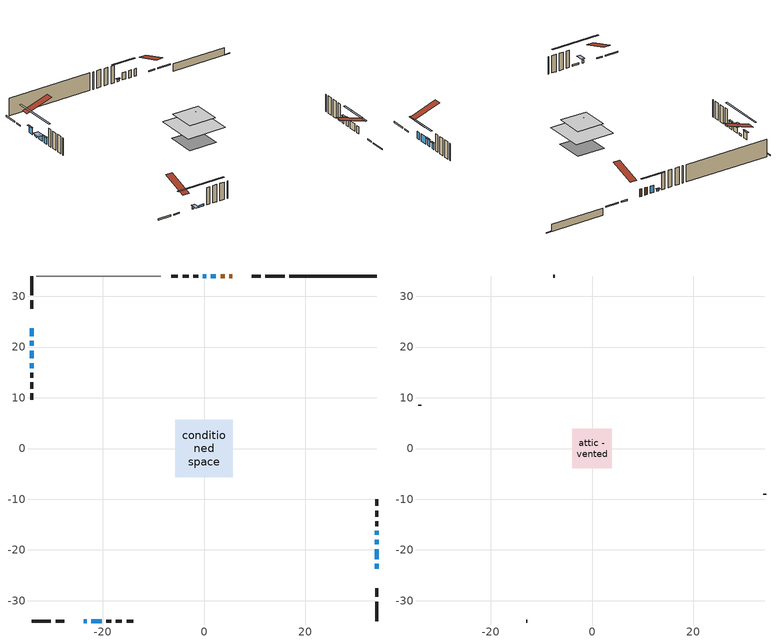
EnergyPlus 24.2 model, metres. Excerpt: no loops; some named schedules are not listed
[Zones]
conditioned space
 floor adiabatic (AdiabaticFloorConstruction): -5.67,-5.67 -5.67,5.67 5.67,5.67 5.67,-5.67 z2.92
 floor foundation (Slab1 construction): -4.01,-4.01 -4.01,4.01 4.01,4.01 4.01,-4.01 z-1.55
 wall outside (RimJoist1 construction): 15.91,34 12.07,34 / -34,-34 -30.17,-34 / -34,34 -34,30.17 / 34,-34 34,-30.17 z0.48:0.78
 wall outside (RimJoist2 construction): 11.14,34 9.43,34 / -29.24,-34 -27.53,-34 / -34,29.24 -34,27.53 / 34,-29.24 34,-27.53 z0.48:0.78
 wall outside (AdiabaticWallConstruction 1): 5.6,34 5.03,34 / 4.1,34 3.27,34 z0.48:2.51
 wall outside (AdiabaticWallConstruction): -23.69,-34 -23.13,-34 z0.48:1.4; -34,23.69 -34,22.17 / -34,16.84 -34,15.83 z0.48:2.36; -22.21,-34 -20.18,-34 / -34,21.24 -34,20.22 / 0.45,34 -0.22,34 z0.48:0.99; 34,-23.69 34,-22.73 / 34,-18.91 34,-17.94 z0.48:2.46; 2.34,34 1.37,34 / 34,-21.8 34,-19.84 z0.48:2.51; -34,19.3 -34,17.77 z0.48:1.95; 34,-17.02 34,-16.25 z0.48:2.26
 wall outside (Wall1 construction): -1.15,34 -2.09,34 / -19.25,-34 -18.31,-34 / -34,14.9 -34,13.96 / 34,-15.33 34,-14.38 z0.48:5.36
 wall outside (Wall2 construction): -3.02,34 -4.22,34 / -17.38,-34 -16.18,-34 / -34,13.03 -34,11.83 / 34,-13.46 34,-12.25 z0.48:5.36
 wall outside (Wall3 construction): -5.15,34 -6.46,34 / -15.25,-34 -13.93,-34 / -34,10.9 -34,9.58 / 34,-11.32 34,-10.01 z0.48:5.36
 wall foundation (FoundationWall1 construction): 16.84,34,-1.55 16.84,34,0.48 32.29,34,0.48 32.29,34,-1.4 34,34,-1.4 34,34,-1.55
 wall adiabatic (Wall5 construction): -8.52,34 -33.08,34 z0.48:5.36
 window (WindowConstruction 9): -23.69,-34 -23.14,-34 z0.48:1.39
 window (WindowConstruction 8): -34,23.69 -34,22.17 z0.48:2.36
 window (WindowConstruction 10): -22.21,-34 -20.18,-34 z0.48:0.99
 window (WindowConstruction 11): -34,21.24 -34,20.23 z0.48:0.99
 window (WindowConstruction): 34,-23.69 34,-22.73 z0.48:2.46
 window (WindowConstruction 1): 2.34,34 1.37,34 z0.48:2.51
 window (WindowConstruction 2): -34,19.3 -34,17.77 z0.48:1.95
 window (WindowConstruction 3): 34,-21.8 34,-19.84 z0.48:2.51
 window (WindowConstruction 4): 34,-18.91 34,-17.95 z0.48:2.46
 window (WindowConstruction 5): 34,-17.02 34,-16.25 z0.48:2.26
 window (WindowConstruction 6): 0.44,34 -0.22,34 z0.48:0.99
 window (WindowConstruction 7): -34,16.84 -34,15.83 z0.48:2.36
 door (Door): 5.6,34 5.03,34 z0.48:2.51
 door (Door 1): 4.1,34 3.27,34 z0.48:2.51
 ceiling adiabatic (AdiabaticFloorConstruction): 5.67,-5.67 5.67,5.67 -5.67,5.67 -5.67,-5.67 z2.92
 roof outside (Roof1 construction): -1.58,1.58 -1.58,-1.58 1.58,-1.58 1.58,1.58 z5.36
attic - vented
 floor to conditioned space (Floor1 construction Reversed): -3.85,-3.85 -3.85,3.85 3.85,3.85 3.85,-3.85 z5.36
 wall outside (Wall4 construction): -7.39,34 -7.6,34 / -13,-34 -12.8,-34 / -34,8.66 -34,8.45 / 34,-9.08 34,-8.88 z0.48:5.36
 roof outside (Roof2 construction): 6.52,34,5.36 6.52,26.5,7.86 8.5,26.5,7.86 8.5,34,5.36; -24.62,-34,5.36 -24.62,-26.5,7.86 -26.6,-26.5,7.86 -26.6,-34,5.36; -34,24.62,5.36 -26.5,24.62,7.86 -26.5,26.6,7.86 -34,26.6,5.36; 34,-24.62,5.36 26.5,-24.62,7.86 26.5,-26.6,7.86 34,-26.6,5.36
shading: -22.84,-34 -23.99,-34 -23.99,-36.01 -22.84,-36.01 z1.69; -34,21.97 -34,23.89 -34.42,23.89 -34.42,21.97 z2.56; -14.24,-34 -28.15,-34 -28.15,-34.42 -14.24,-34.42 z6.93; -34,14.28 -34,27.18 -34.42,27.18 -34.42,14.28 z6.93; 34,-19.79 34,-26.63 34.42,-26.63 34.42,-19.79 z5.4; -1.57,34 5.28,34 5.28,34.42 -1.57,34.42 z5.45; -34,17.41 -34,19.66 -35.53,19.66 -35.53,17.41 z2.31; 34,-16.9 34,-24.74 34.42,-24.74 34.42,-16.9 z5.45; 34,-17.74 34,-19.11 34.42,-19.11 34.42,-17.74 z2.66; 34,-16.05 34,-17.22 34.42,-17.22 34.42,-16.05 z2.46; -0.42,34 0.65,34 0.65,34.42 -0.42,34.42 z1.19; -34,15.63 -34,17.04 -34.42,17.04 -34.42,15.63 z2.56
[Building]
Building 1: Terrain=Suburbs
[Site:Location]
Erieau AUT_ON: Latitude {deg}=42.25; Longitude {deg}=-81.9; Time Zone {hr}=-5; Elevation {m}=178; Keep Site Location Information=Yes
[Site:GroundTemperature:Shallow]
5.2292, 3.30147, 3.1471, 4.0619, 7.73432, 11.3896, 14.5586, 16.5661, 16.7366, 15.1039, 12.0157, 8.47254
[Site:WaterMainsTemperature]
Calculation Method=Schedule; Temperature Schedule=mains temperature schedule
[Material] Roughness=Rough; Thermal Absorptance=0.9
Name | Thickness {m} | Conductivity {W/m-K} | Density {kg/m3} | Specific Heat {J/kg-K} | Solar Absorptance | Visible Absorptance
asphalt or fiberglass shingles | 0.00635 | 0.162714 | 1121.4 | 1465.45 | 0.4 | 0.4
ceiling loosefill ins | 0.169333 | 0.0480833 | 16.02 | 1046.75 | 0.7 | 0.7
ceiling stud and cavity | 0.1397 | 0.0821296 | 65.682 | 1177.47 | 0.7 | 0.7
concrete 4.0 in. | 0.1016 | 1.803125 | 2242.8 | 837.4 | 0.7 | 0.7
concrete 8.0 in. | 0.2032 | 1.803125 | 2242.8 | 837.4 | 0.7 | 0.7
door material | 0.04445 | 0.188738 | 512.64 | 1214.23 | 0.7 | 0.7
exterior vertical ins | 0.00278865 | 0.029427 | 32.04 | 1214.23 | 0.7 | 0.7
floor covering | 0.0127 | 0.0433444 | 54.468 | 1339.84 | 0.6 | 0.6
floor rigid ins; wall rigid ins | 0.512978 | 0.029427 | 32.04 | 1214.23 | 0.7 | 0.7
floor stud and cavity | 0.1397 | 1.75129 | 37.0049 | 1207.88 | 0.7 | 0.7
furniture material conditioned space 1 | 0.1524 | 0.115458 | 640.8 | 1214.23 | 0.6 | 0.6
gypsum board | 0.0127 | 0.160291 | 801 | 837.4 | 0.6 | 0.6
gypsum board 1 | 0.0127 | 0.160291 | 801 | 837.4 | 0.7 | 0.7
osb sheathing 0.5 in. | 0.0127 | 0.115458 | 512.64 | 1214.23 | 0.7 | 0.7
osb sheathing 0.5 in. 1 | 0.0127 | 0.115458 | 512.64 | 1214.23 | 0.4 | 0.4
osb sheathing 0.75 in. | 0.01905 | 0.115458 | 512.64 | 1214.23 | 0.7 | 0.7
osb sheathing 2.0 in. | 0.0508 | 0.115458 | 512.64 | 1214.23 | 0.7 | 0.7
rim joist stud and cavity | 0.0508 | 0.126838 | 50.32683 | 1063.81 | 0.6 | 0.6
rim joist stud and cavity 1 | 0.0508 | 0.0298167 | 125.044 | 1163.47 | 0.6 | 0.6
roof rigid ins | 0.103632 | 0.029427 | 32.04 | 1214.23 | 0.7 | 0.7
roof stud and cavity | 0.2032 | 0.160962 | 78.34581 | 1123.46 | 0.7 | 0.7
slab rigid ins | 0.00025908 | 0.029427 | 32.04 | 1214.23 | 0.7 | 0.7
wall stud and cavity | 0.1397 | 0.24189 | 139.0536 | 1170.24 | 0.7 | 0.7
wall stud and cavity 1 | 0.1397 | 0.0984349 | 139.0536 | 1170.24 | 0.7 | 0.7
wall stud and cavity 2 | 0.1397 | 0.244123 | 139.0536 | 1170.24 | 0.7 | 0.7
wall stud and cavity 3 | 0.0889 | 6.1454 | 50.32683 | 1063.81 | 0.6 | 0.6
wall stud and cavity 4 | 0.1397 | 0.190014 | 139.0536 | 1170.24 | 0.7 | 0.7
wall stud and cavity 5 | 0.0889 | 0.380278 | 52.3479 | 1209.89 | 0.7 | 0.7
wall stud and cavity 6 | 0.0889 | 0.391764 | 83.0341 | 1211.67 | 0.7 | 0.7
wood siding | 0.0254 | 0.102417 | 544.68 | 1172.36 | 0.4 | 0.4
wood siding 1 | 0.00254 | 0.102417 | 544.68 | 1172.36 | 0.4 | 0.4
wood siding 2; wood siding 3; wood siding 4 | 0.0254 | 0.102417 | 544.68 | 1172.36 | 0.7 | 0.7
[WindowMaterial:SimpleGlazingSystem]
Name | U-Factor {W/m2-K} | Solar Heat Gain Coefficient
WindowMaterial | 2.13833 | 0.63
WindowMaterial 1 | 2.13663 | 0.63
WindowMaterial 10 | 3.30914 | 0.59
WindowMaterial 2 | 2.10313 | 0.64
WindowMaterial 3 | 1.5518 | 0.5
WindowMaterial 4 | 2.19284 | 0.61
WindowMaterial 5 | 5.13859 | 0.64
WindowMaterial 6 | 2.13379 | 0.63
WindowMaterial 7 | 2.07928 | 0.65
WindowMaterial 8 | 3.30687 | 0.6
WindowMaterial 9 | 5.29076 | 0.67
[Construction]
AdiabaticFloorConstruction: floor stud and cavity, floor rigid ins, osb sheathing 0.75 in., floor covering
AdiabaticWallConstruction: wood siding 3, wall rigid ins, wall stud and cavity 5, gypsum board
AdiabaticWallConstruction 1: wood siding 4, wall rigid ins, wall stud and cavity 5, gypsum board
Door; Door 1: door material
Floor1 construction Reversed: gypsum board, ceiling stud and cavity, ceiling loosefill ins
FoundationWall1 construction: concrete 8.0 in., gypsum board 1
furniture construction conditioned space 1: furniture material conditioned space 1
PartitionWallConstruction: gypsum board, wall stud and cavity 6, gypsum board
RimJoist1 construction: wood siding 2, rim joist stud and cavity
RimJoist2 construction: wood siding 2, osb sheathing 2.0 in., rim joist stud and cavity 1
Roof1 construction: asphalt or fiberglass shingles, roof rigid ins, osb sheathing 0.75 in., roof stud and cavity, gypsum board
Roof2 construction: asphalt or fiberglass shingles
Slab1 construction: slab rigid ins, concrete 4.0 in.
Wall1 construction: wood siding, osb sheathing 0.5 in., wall stud and cavity, gypsum board
Wall2 construction: wood siding, osb sheathing 0.5 in., wall stud and cavity 1, gypsum board
Wall3 construction: wood siding, osb sheathing 0.5 in., wall stud and cavity 2, gypsum board
Wall4 construction: wood siding 1, wall stud and cavity 3
Wall5 construction: osb sheathing 0.5 in. 1, wall stud and cavity 4, gypsum board
WindowConstruction; WindowConstruction 4: WindowMaterial
WindowConstruction 1: WindowMaterial 1
WindowConstruction 10: WindowMaterial 9
WindowConstruction 11: WindowMaterial 10
WindowConstruction 2: WindowMaterial 2
WindowConstruction 3: WindowMaterial 3
WindowConstruction 5: WindowMaterial 4
WindowConstruction 6: WindowMaterial 5
WindowConstruction 7: WindowMaterial 6
WindowConstruction 8: WindowMaterial 7
WindowConstruction 9: WindowMaterial 8
[Zone] Multiplier=1; Part of Total Floor Area=Yes
Name | Volume {m3}
attic - vented | 24.1162
conditioned space | 532
[Space]
Name | Zone | Volume {m3}
attic - vented 1 | attic - vented | 24.1162
conditioned space 1 | conditioned space | 532
[ZoneInfiltration:EffectiveLeakageArea]
infil attic - vented 1: Zone or Space=attic - vented 1; Schedule=Always On Discrete; Effective Air Leakage Area {cm2}=2850.24; Stack Coefficient=0.000513098; Wind Coefficient=1.53045e-05
[ZoneMixing]
whole house fan mix: Zone or Space=attic - vented; Schedule=Always On Continuous; Design Flow Rate Calculation Method=Flow/Zone; Design Flow Rate {m3/s}=0; Source Zone or Space=conditioned space
[SurfaceProperty:ExposedFoundationPerimeter]
Slab1: Exposed Perimeter Calculation Method=TotalExposedPerimeter; Total Exposed Perimeter {m}=17.169
[InternalMass] Zone or ZoneList=conditioned space; Space or SpaceList=conditioned space 1
Name | Construction | Surface Area {m2}
furniture mass conditioned space 1 | furniture construction conditioned space 1 | 77.1998
partition wall mass | PartitionWallConstruction | 193
[Lights]
interior lighting: Zone or ZoneList or Space or SpaceList=conditioned space 1; Schedule=interior lighting schedule; Design Level Calculation Method=LightingLevel; Lighting Level {W}=343.2; Return Air Fraction=0; Fraction Radiant=0.6; Fraction Visible=0.2; Fraction Replaceable=1
[People]
occupants: Zone or ZoneList or Space or SpaceList=conditioned space 1; Number of People Schedule=occupants schedule; Number of People Calculation Method=People; Number of People=3; Fraction Radiant=0.314171; Sensible Heat Fraction=0.56303; Activity Level Schedule=occupants activity schedule; Carbon Dioxide Generation Rate {m3/s-W}=0; Enable ASHRAE 55 Comfort Warnings=No; Mean Radiant Temperature Calculation Type=EnclosureAveraged
[ElectricEquipment] Zone or ZoneList or Space or SpaceList=conditioned space 1; Design Level Calculation Method=EquipmentLevel
Name | Schedule | Design Level {W} | Fraction Latent | Fraction Radiant | Fraction Lost
clothes dryer | clothes dryer schedule | 140.772 | 0.015 | 0.081 | 0.85
clothes washer | clothes washer schedule | 32.1985 | 0.03 | 0.162 | 0.7
cooking range | cooking range schedule | 208.969 | 0.08 | 0.432 | 0.2
dishwasher | dishwasher schedule | 66.8632 | 0.3 | 0.18 | 0.4
fridge | fridge schedule | 72.9452 | 0 | 0.6 | 0
mech vent house fan | mech vent house fan schedule | 0 | 0 | 0 | 1
mech vent house fan cfis | mech vent house fan cfis schedule | 0 | 0 | 0 | 0
misc plug loads | misc plug loads schedule | 494.7 | 0.045 | 0.513 | 0.1
whole house fan | Always On Discrete | 0 | 0 | 0 | 1
[OtherEquipment] Zone or ZoneList or Space or SpaceList=conditioned space 1; Design Level Calculation Method=EquipmentLevel
Name | Fuel Type | Schedule | Design Level {W} | Fraction Latent | Fraction Radiant | Fraction Lost
clothes dryer 1 | Electricity | clothes dryer schedule | 0 | 0.015 | 0.081 | 0.85
cooking range 1 | Electricity | cooking range schedule | 0 | 0.08 | 0.432 | 0.2
general water use latent | None | general water use schedule | 59.3978 | 1 | 0 | 0
general water use sensible | None | general water use schedule | -58.539 | 0 | 0.6 | 0
mech vent house fan latent load | None | Always On Discrete | 0 | 1 | 0 | 0
mech vent house fan sensible load | None | Always On Discrete | 0 | 0 | 0 | 0
water heater energy adjustment1 | FuelOilNo2 | Always On Discrete | 0.01 | 0 | 0 | 1
[ZoneInfiltration:DesignFlowRate] Zone or ZoneList or Space or SpaceList=conditioned space 1; Schedule=Always On Discrete; Design Flow Rate Calculation Method=Flow/Zone; Design Flow Rate {m3/s}=0
infil flow; natural vent flow; whole house fan flow
[AvailabilityManager:Scheduled]
furnace airloop Availability Manager: Schedule=Always On Discrete
[Foundation:Kiva]
Foundation Kiva 1: Initial Indoor Air Temperature {C}=18; Wall Height Above Grade {m}=0.479999; Wall Depth Below Slab {m}=0.2032; Custom Block Material Name 1=exterior vertical ins; Custom Block Depth 1 {m}=2.03; Custom Block X Position 1 {m}=0.2159; Custom Block Z Position 1 {m}=0
[Foundation:Kiva:Settings]
Soil Conductivity {W/m-K}=0.849921; Soil Density {kg/m3}=1842.3; Soil Specific Heat {J/kg-K}=418.7; Ground Solar Absorptivity=0.9; Ground Thermal Absorptivity=0.9; Ground Surface Roughness {m}=0.03; Far-Field Width {m}=40; Deep-Ground Boundary Condition=ZeroFlux; Deep-Ground Depth {m}=40; Minimum Cell Dimension {m}=0.2; Maximum Cell Growth Coefficient=3; Simulation Timestep=Timestep
[Exterior:Lights]
exterior lighting: Schedule=exterior lighting schedule; Design Level {W}=75.6
[EnergyManagementSystem:GlobalVariable]
furnace_airloop_Fan_RTF
infil_program_Qfan
infil_program_Qinf
natural_vent_program_Qnv
natural_vent_program_Qwhf
[EnergyManagementSystem:Sensor]
Name | Output:Variable or Output:Meter Index Key | Output:Variable or Output:Meter
airflow_gain | infil flow | Infiltration Sensible Heat Gain Energy
airflow_gain_1 | natural vent flow | Infiltration Sensible Heat Gain Energy
airflow_gain_2 | whole house fan flow | Infiltration Sensible Heat Gain Energy
airflow_loss | infil flow | Infiltration Sensible Heat Loss Energy
airflow_loss_1 | natural vent flow | Infiltration Sensible Heat Loss Energy
airflow_loss_2 | whole house fan flow | Infiltration Sensible Heat Loss Energy
clg_load_cond |  | Cooling:EnergyTransfer:Zone:CONDITIONED SPACE
clg_sp_s; clg_sp_s_1 | cooling setpoint | Schedule Value
clothes_dryer_exhaust_0_sch_s | clothes dryer exhaust 0 schedule | Schedule Value
cool_season | cooling season schedule | Schedule Value
htg_load_cond |  | Heating:EnergyTransfer:Zone:CONDITIONED SPACE
htg_sp_s; htg_sp_s_1 | heating setpoint | Schedule Value
ig_ee_conv | clothes dryer | Electric Equipment Convective Heating Energy
ig_ee_conv_2 | cooking range | Electric Equipment Convective Heating Energy
ig_ee_conv_4 | fridge | Electric Equipment Convective Heating Energy
ig_ee_conv_5 | misc plug loads | Electric Equipment Convective Heating Energy
ig_ee_conv_6 | whole house fan | Electric Equipment Convective Heating Energy
ig_ee_rad | clothes dryer | Electric Equipment Radiant Heating Energy
ig_ee_rad_2 | cooking range | Electric Equipment Radiant Heating Energy
ig_ee_rad_4 | fridge | Electric Equipment Radiant Heating Energy
ig_ee_rad_5 | misc plug loads | Electric Equipment Radiant Heating Energy
ig_ee_rad_6 | whole house fan | Electric Equipment Radiant Heating Energy
ig_lgt_conv | interior lighting | Lights Convective Heating Energy
ig_lgt_rad | interior lighting | Lights Radiant Heating Energy
ig_lgt_vis | interior lighting | Lights Visible Radiation Heating Energy
ig_oe_conv | clothes dryer 1 | Other Equipment Convective Heating Energy
ig_oe_conv_1 | cooking range 1 | Other Equipment Convective Heating Energy
ig_oe_conv_2 | general water use latent | Other Equipment Convective Heating Energy
ig_oe_conv_3 | general water use sensible | Other Equipment Convective Heating Energy
ig_oe_conv_4 | water heater energy adjustment1 | Other Equipment Convective Heating Energy
ig_oe_rad | clothes dryer 1 | Other Equipment Radiant Heating Energy
ig_oe_rad_1 | cooking range 1 | Other Equipment Radiant Heating Energy
ig_oe_rad_2 | general water use latent | Other Equipment Radiant Heating Energy
ig_oe_rad_3 | general water use sensible | Other Equipment Radiant Heating Energy
ig_oe_rad_4 | water heater energy adjustment1 | Other Equipment Radiant Heating Energy
ig_ppl_conv | occupants | People Convective Heating Energy
ig_ppl_rad | occupants | People Radiant Heating Energy
im_conv | furniture mass conditioned space 1 | Surface Inside Face Convection Heat Gain Energy
im_conv_1 | partition wall mass | Surface Inside Face Convection Heat Gain Energy
im_ig | furniture mass conditioned space 1 | Surface Inside Face Internal Gains Radiation Heat Gain Energy
im_ig_1 | partition wall mass | Surface Inside Face Internal Gains Radiation Heat Gain Energy
im_lgt | furniture mass conditioned space 1 | Surface Inside Face Lights Radiation Heat Gain Energy
im_lgt_1 | partition wall mass | Surface Inside Face Lights Radiation Heat Gain Energy
im_sol | furniture mass conditioned space 1 | Surface Inside Face Solar Radiation Heat Gain Energy
im_sol_1 | partition wall mass | Surface Inside Face Solar Radiation Heat Gain Energy
im_surf | furniture mass conditioned space 1 | Surface Inside Face Net Surface Thermal Radiation Heat Gain Energy
im_surf_1 | partition wall mass | Surface Inside Face Net Surface Thermal Radiation Heat Gain Energy
mv_conv | mech vent house fan | Electric Equipment Convective Heating Energy
mv_conv_1 | mech vent house fan cfis | Electric Equipment Convective Heating Energy
mv_conv_2 | mech vent house fan latent load | Other Equipment Convective Heating Energy
mv_conv_3 | mech vent house fan sensible load | Other Equipment Convective Heating Energy
mv_rad | mech vent house fan | Electric Equipment Radiant Heating Energy
mv_rad_1 | mech vent house fan cfis | Electric Equipment Radiant Heating Energy
mv_rad_2 | mech vent house fan latent load | Other Equipment Radiant Heating Energy
mv_rad_3 | mech vent house fan sensible load | Other Equipment Radiant Heating Energy
natural_vent_s | natural vent schedule | Schedule Value
out_pb_s |  | Site Outdoor Air Barometric Pressure
out_wt_s |  | Site Outdoor Air Humidity Ratio
site_vw_s |  | Site Wind Speed
ss_back_out | Window1 | Surface Window Shortwave from Zone Back Out Window Heat Transfer Rate
ss_back_out_1 | Window10 | Surface Window Shortwave from Zone Back Out Window Heat Transfer Rate
ss_back_out_10 | Window8 | Surface Window Shortwave from Zone Back Out Window Heat Transfer Rate
ss_back_out_11 | Window9 | Surface Window Shortwave from Zone Back Out Window Heat Transfer Rate
ss_back_out_2 | Window11 | Surface Window Shortwave from Zone Back Out Window Heat Transfer Rate
ss_back_out_3 | Window13 | Surface Window Shortwave from Zone Back Out Window Heat Transfer Rate
ss_back_out_4 | Window2 | Surface Window Shortwave from Zone Back Out Window Heat Transfer Rate
ss_back_out_5 | Window3 | Surface Window Shortwave from Zone Back Out Window Heat Transfer Rate
ss_back_out_6 | Window4 | Surface Window Shortwave from Zone Back Out Window Heat Transfer Rate
ss_back_out_7 | Window5 | Surface Window Shortwave from Zone Back Out Window Heat Transfer Rate
ss_back_out_8 | Window6 | Surface Window Shortwave from Zone Back Out Window Heat Transfer Rate
ss_back_out_9 | Window7 | Surface Window Shortwave from Zone Back Out Window Heat Transfer Rate
ss_conv | Door1 | Surface Inside Face Convection Heat Gain Energy
ss_conv_1 | Door2 | Surface Inside Face Convection Heat Gain Energy
ss_conv_10 | Window6 | Surface Inside Face Convection Heat Gain Energy
ss_conv_11 | Window7 | Surface Inside Face Convection Heat Gain Energy
ss_conv_12 | Window8 | Surface Inside Face Convection Heat Gain Energy
ss_conv_13 | Window9 | Surface Inside Face Convection Heat Gain Energy
ss_conv_2 | Window1 | Surface Inside Face Convection Heat Gain Energy
ss_conv_3 | Window10 | Surface Inside Face Convection Heat Gain Energy
ss_conv_4 | Window11 | Surface Inside Face Convection Heat Gain Energy
ss_conv_5 | Window13 | Surface Inside Face Convection Heat Gain Energy
ss_conv_6 | Window2 | Surface Inside Face Convection Heat Gain Energy
ss_conv_7 | Window3 | Surface Inside Face Convection Heat Gain Energy
ss_conv_8 | Window4 | Surface Inside Face Convection Heat Gain Energy
ss_conv_9 | Window5 | Surface Inside Face Convection Heat Gain Energy
ss_ig | Door1 | Surface Inside Face Internal Gains Radiation Heat Gain Energy
ss_ig_1 | Door2 | Surface Inside Face Internal Gains Radiation Heat Gain Energy
ss_ig_10 | Window6 | Surface Inside Face Internal Gains Radiation Heat Gain Energy
ss_ig_11 | Window7 | Surface Inside Face Internal Gains Radiation Heat Gain Energy
ss_ig_12 | Window8 | Surface Inside Face Internal Gains Radiation Heat Gain Energy
ss_ig_13 | Window9 | Surface Inside Face Internal Gains Radiation Heat Gain Energy
ss_ig_2 | Window1 | Surface Inside Face Internal Gains Radiation Heat Gain Energy
ss_ig_3 | Window10 | Surface Inside Face Internal Gains Radiation Heat Gain Energy
ss_ig_4 | Window11 | Surface Inside Face Internal Gains Radiation Heat Gain Energy
ss_ig_5 | Window13 | Surface Inside Face Internal Gains Radiation Heat Gain Energy
ss_ig_6 | Window2 | Surface Inside Face Internal Gains Radiation Heat Gain Energy
ss_ig_7 | Window3 | Surface Inside Face Internal Gains Radiation Heat Gain Energy
ss_ig_8 | Window4 | Surface Inside Face Internal Gains Radiation Heat Gain Energy
ss_ig_9 | Window5 | Surface Inside Face Internal Gains Radiation Heat Gain Energy
ss_lgt | Door1 | Surface Inside Face Lights Radiation Heat Gain Energy
ss_lgt_1 | Door2 | Surface Inside Face Lights Radiation Heat Gain Energy
ss_sol | Door1 | Surface Inside Face Solar Radiation Heat Gain Energy
ss_sol_1 | Door2 | Surface Inside Face Solar Radiation Heat Gain Energy
ss_surf | Door1 | Surface Inside Face Net Surface Thermal Radiation Heat Gain Energy
ss_surf_1 | Door2 | Surface Inside Face Net Surface Thermal Radiation Heat Gain Energy
ss_surf_10 | Window6 | Surface Inside Face Net Surface Thermal Radiation Heat Gain Energy
ss_surf_11 | Window7 | Surface Inside Face Net Surface Thermal Radiation Heat Gain Energy
ss_surf_12 | Window8 | Surface Inside Face Net Surface Thermal Radiation Heat Gain Energy
ss_surf_13 | Window9 | Surface Inside Face Net Surface Thermal Radiation Heat Gain Energy
ss_surf_2 | Window1 | Surface Inside Face Net Surface Thermal Radiation Heat Gain Energy
ss_surf_3 | Window10 | Surface Inside Face Net Surface Thermal Radiation Heat Gain Energy
ss_surf_4 | Window11 | Surface Inside Face Net Surface Thermal Radiation Heat Gain Energy
ss_surf_5 | Window13 | Surface Inside Face Net Surface Thermal Radiation Heat Gain Energy
ss_surf_6 | Window2 | Surface Inside Face Net Surface Thermal Radiation Heat Gain Energy
ss_surf_7 | Window3 | Surface Inside Face Net Surface Thermal Radiation Heat Gain Energy
ss_surf_8 | Window4 | Surface Inside Face Net Surface Thermal Radiation Heat Gain Energy
ss_surf_9 | Window5 | Surface Inside Face Net Surface Thermal Radiation Heat Gain Energy
ss_trans_in | Window1 | Surface Window Transmitted Solar Radiation Rate
ss_trans_in_1 | Window10 | Surface Window Transmitted Solar Radiation Rate
ss_trans_in_10 | Window8 | Surface Window Transmitted Solar Radiation Rate
ss_trans_in_11 | Window9 | Surface Window Transmitted Solar Radiation Rate
ss_trans_in_2 | Window11 | Surface Window Transmitted Solar Radiation Rate
ss_trans_in_3 | Window13 | Surface Window Transmitted Solar Radiation Rate
ss_trans_in_4 | Window2 | Surface Window Transmitted Solar Radiation Rate
ss_trans_in_5 | Window3 | Surface Window Transmitted Solar Radiation Rate
ss_trans_in_6 | Window4 | Surface Window Transmitted Solar Radiation Rate
ss_trans_in_7 | Window5 | Surface Window Transmitted Solar Radiation Rate
ss_trans_in_8 | Window6 | Surface Window Transmitted Solar Radiation Rate
ss_trans_in_9 | Window7 | Surface Window Transmitted Solar Radiation Rate
ss_trans_out | Window1 | Surface Inside Face Initial Transmitted Diffuse Transmitted Out Window Solar Radiation Rate
ss_trans_out_1 | Window10 | Surface Inside Face Initial Transmitted Diffuse Transmitted Out Window Solar Radiation Rate
ss_trans_out_10 | Window8 | Surface Inside Face Initial Transmitted Diffuse Transmitted Out Window Solar Radiation Rate
ss_trans_out_11 | Window9 | Surface Inside Face Initial Transmitted Diffuse Transmitted Out Window Solar Radiation Rate
ss_trans_out_2 | Window11 | Surface Inside Face Initial Transmitted Diffuse Transmitted Out Window Solar Radiation Rate
ss_trans_out_3 | Window13 | Surface Inside Face Initial Transmitted Diffuse Transmitted Out Window Solar Radiation Rate
ss_trans_out_4 | Window2 | Surface Inside Face Initial Transmitted Diffuse Transmitted Out Window Solar Radiation Rate
ss_trans_out_5 | Window3 | Surface Inside Face Initial Transmitted Diffuse Transmitted Out Window Solar Radiation Rate
ss_trans_out_6 | Window4 | Surface Inside Face Initial Transmitted Diffuse Transmitted Out Window Solar Radiation Rate
